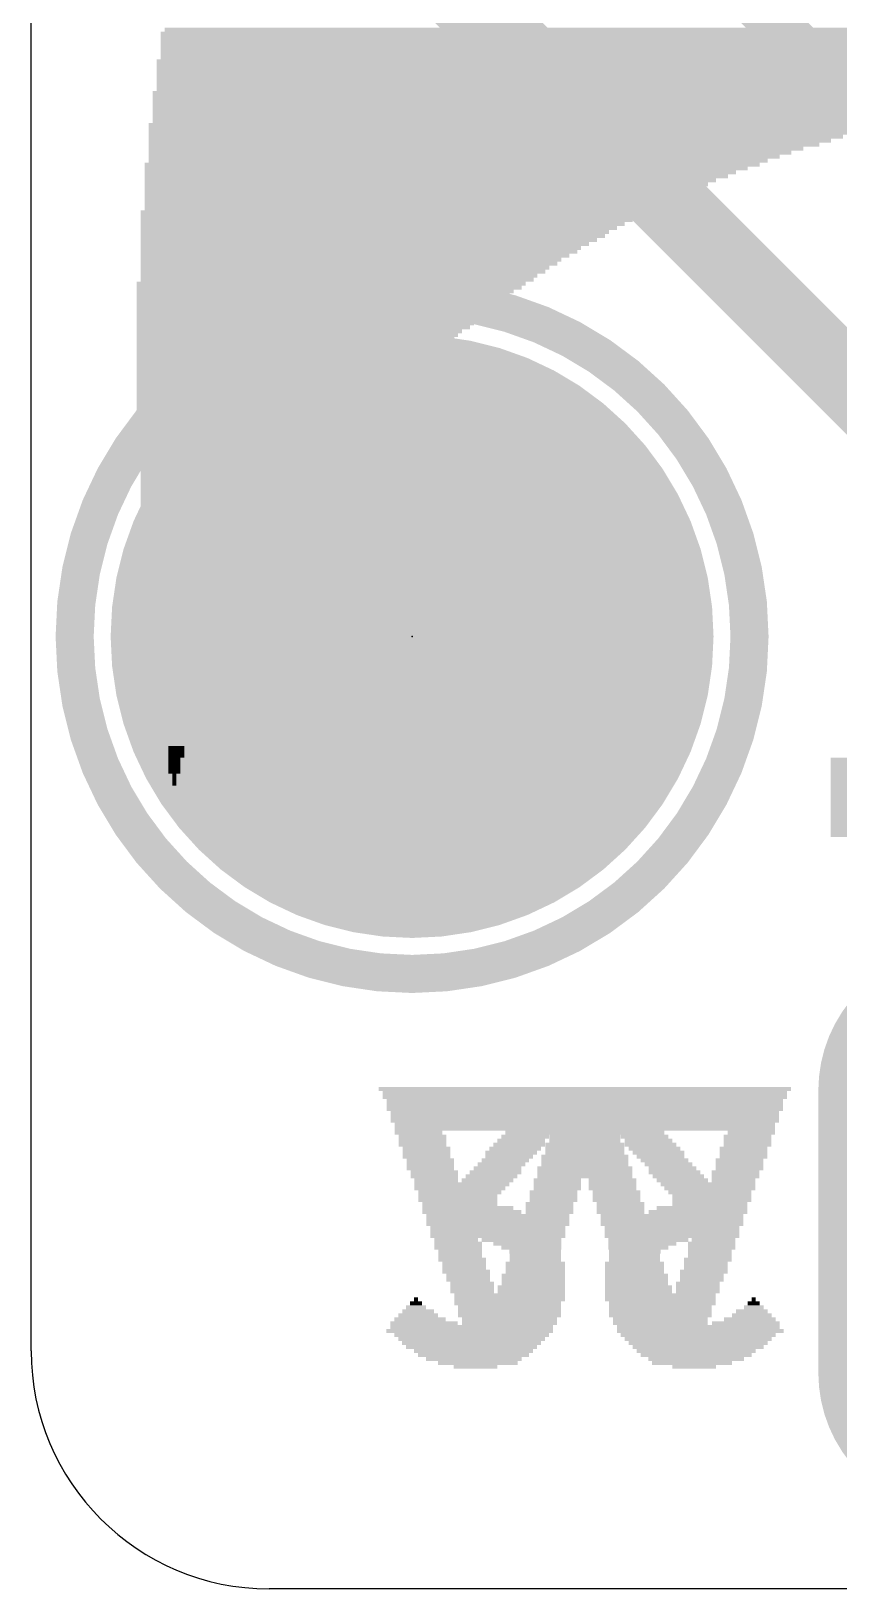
# Model space of a CAD drawing. Extents: x -28.6 to 28.6, y -39.6 to 14.1.
# Drawn here: x -28.45 to -24.14, y -15.88 to -7.57 of the extents above; entities that cross this region are included whole.
import ezdxf

# ---------------------------------------------------------------- set-up
doc = ezdxf.new("R2010")
doc.units = 0
for name, color, linetype in [('1', 12, 'CONTINUOUS'), ('16', 132, 'CONTINUOUS'), ('17', 110, 'CONTINUOUS'), ('20', 53, 'CONTINUOUS'), ('200', 40, 'CONTINUOUS'), ('201', 6, 'CONTINUOUS'), ('21', 40, 'CONTINUOUS'), ('23', 40, 'CONTINUOUS')]:
    doc.layers.add(name, color=color, linetype=linetype)

# ---------------------------------------------------------------- blocks, each defined once
blk = doc.blocks.new('LONGP100')
at = {"const_width": 1}
blk.add_lwpolyline([(-0.5, 0), (0.5, 0)], dxfattribs=at)
at = {"const_width": 0.5}
for points in [[(-0.5, 0.25, 1), (-0.5, -0.25)], [(0.5, -0.25, 1), (0.5, 0.25)]]:
    blk.add_lwpolyline(points, format="xyb", dxfattribs=at)
blk = doc.blocks.new('RECT')
blk.add_solid([(-0.5, -0.5), (0.5, -0.5), (-0.5, 0.5), (0.5, 0.5)])
blk = doc.blocks.new('ROUNDP')
at = {"const_width": 0.5}
blk.add_lwpolyline([(0, -0.25, 1), (0, 0.25, 1), (0, -0.25)], format="xyb", dxfattribs=at)

msp = doc.modelspace()

# ---------------------------------------------------------------- linework, layer by layer
at = {"layer": '1', "const_width": 0.4064}
msp.add_lwpolyline([(-23.495, -10.033), (-26.416, -7.112)], dxfattribs=at)
at = {"layer": '16'}
for points, const_width in [([(-26.416, -7.112), (-20.955, -12.573)], 0.4064), ([(-24.765, -7.239), (-21.59, -10.414)], 0.254)]:
    msp.add_lwpolyline(points, dxfattribs=dict(at, const_width=const_width))
at = {"layer": '20'}
for p, q in [((-28.448, -14.605), (-28.448, 12.7)), ((-20.32, -15.875), (-27.178, -15.875))]:
    msp.add_line(p, q, dxfattribs=at)
msp.add_arc((-27.178, -14.605), 1.27, 180, 270, dxfattribs=at)
at = {"layer": '21', "const_width": 0.2032}
msp.add_lwpolyline([(-26.416, -12.595, 1), (-26.416, -8.995, 1), (-26.416, -12.595)], format="xyb", dxfattribs=at)
at = {"layer": '23'}
msp.add_point((-26.416, -10.795), dxfattribs=at)

# ---------------------------------------------------------------- block references
at = {"layer": '17', "xscale": 3.216, "yscale": 3.216}
msp.add_blockref('ROUNDP', (-26.416, -10.795), dxfattribs=at)
msp.add_blockref('ROUNDP', (-26.416, -10.795), dxfattribs=at)
at = {"layer": '17', "xscale": 1.508, "yscale": 1.508, "rotation": 90}
msp.add_blockref('LONGP100', (-23.495, -13.97), dxfattribs=at)
msp.add_blockref('LONGP100', (-23.495, -13.97), dxfattribs=at)
at = {"layer": '200', "yscale": 0.0212}
for p, xscale in [((-23.5164, -11.4523), 1.3334), ((-23.5164, -11.4735), 1.3334), ((-23.5164, -11.4946), 1.3334), ((-23.5164, -11.5158), 1.3334), ((-23.5164, -11.537), 1.3334), ((-23.5164, -11.5581), 1.3334), ((-23.5164, -11.5793), 1.3334), ((-23.5164, -11.6005), 1.3334), ((-23.5164, -11.6216), 1.3334), ((-23.5164, -11.6428), 1.3334), ((-23.5164, -11.6639), 1.3334), ((-23.5164, -11.6851), 1.3334), ((-23.5164, -11.7063), 1.3334), ((-23.5164, -11.7274), 1.3334), ((-23.5164, -11.7486), 1.3334), ((-23.5164, -11.7698), 1.3334), ((-23.5164, -11.7909), 1.3334), ((-23.5164, -11.8121), 1.3334), ((-23.5164, -11.8333), 1.3334), ((-23.5164, -11.8544), 1.3334), ((-25.9293, -13.2091), 1.0795), ((-24.5323, -13.2091), 0.2752), ((-25.9293, -13.2302), 1.0795), ((-25.9187, -13.2514), 1.1006), ((-25.9187, -13.2726), 1.1006), ((-25.9187, -13.2937), 1.1006), ((-24.5641, -13.2726), 0.254), ((-24.5641, -13.2937), 0.254), ((-24.5429, -13.2302), 0.254), ((-24.5429, -13.2514), 0.254), ((-25.9081, -13.3149), 1.1218), ((-26.0457, -13.3361), 0.8466), ((-26.0457, -13.3572), 0.8466), ((-26.0457, -13.3784), 0.8466), ((-25.4742, -13.3361), 0.254), ((-25.4742, -13.3572), 0.254), ((-25.4636, -13.3784), 0.2752), ((-24.5852, -13.3361), 0.254), ((-24.5852, -13.3572), 0.254), ((-24.5852, -13.3784), 0.254), ((-24.5641, -13.3149), 0.254), ((-26.0457, -13.3995), 0.8466), ((-26.0563, -13.4207), 0.8255), ((-25.8129, -13.463), 0.254), ((-25.7917, -13.4419), 0.254), ((-25.4425, -13.4419), 0.2752), ((-25.453, -13.3995), 0.254), ((-25.453, -13.4207), 0.254), ((-25.4319, -13.463), 0.254), ((-24.6276, -13.463), 0.254), ((-24.6064, -13.3995), 0.254), ((-24.6064, -13.4207), 0.254), ((-24.6064, -13.4419), 0.254), ((-25.8869, -13.5477), 0.2752), ((-25.8658, -13.5265), 0.2752), ((-25.8446, -13.5054), 0.2752), ((-25.834, -13.4842), 0.254), ((-25.4319, -13.4842), 0.254), ((-25.4213, -13.5054), 0.2752), ((-25.4107, -13.5265), 0.254), ((-25.4107, -13.5477), 0.254), ((-24.6487, -13.5265), 0.254), ((-24.6487, -13.5477), 0.254), ((-24.6276, -13.4842), 0.254), ((-24.6276, -13.5054), 0.254), ((-25.961, -13.6324), 0.254), ((-25.9398, -13.6112), 0.254), ((-25.9187, -13.59), 0.254), ((-25.8975, -13.5689), 0.254), ((-25.4001, -13.5689), 0.2752), ((-25.3895, -13.59), 0.254), ((-25.3895, -13.6112), 0.254), ((-25.3684, -13.6324), 0.254), ((-24.6699, -13.59), 0.254), ((-24.6699, -13.6112), 0.254), ((-24.6699, -13.6324), 0.254), ((-24.6487, -13.5689), 0.254), ((-26.0139, -13.6959), 0.2752), ((-26.0245, -13.717), 0.254), ((-25.9928, -13.6747), 0.2752), ((-25.9716, -13.6535), 0.2752), ((-25.3684, -13.6535), 0.254), ((-25.3684, -13.6747), 0.254), ((-25.3472, -13.6959), 0.254), ((-25.3472, -13.717), 0.254), ((-24.7122, -13.717), 0.254), ((-24.6911, -13.6535), 0.254), ((-24.6911, -13.6747), 0.254), ((-24.7016, -13.6959), 0.2328), ((-26.0986, -13.8017), 0.2752), ((-26.088, -13.7805), 0.254), ((-26.0668, -13.7594), 0.254), ((-26.0457, -13.7382), 0.254), ((-25.3472, -13.7382), 0.254), ((-25.326, -13.7594), 0.254), ((-25.326, -13.7805), 0.254), ((-25.326, -13.8017), 0.254), ((-24.7334, -13.7805), 0.254), ((-24.7334, -13.8017), 0.254), ((-24.7122, -13.7382), 0.254), ((-24.7228, -13.7594), 0.2328), ((-26.0774, -13.844), 0.4022), ((-26.0563, -13.8652), 0.4445), ((-26.0351, -13.8864), 0.4868), ((-26.1092, -13.8229), 0.2963), ((-25.3049, -13.8229), 0.254), ((-25.3049, -13.844), 0.254), ((-25.3049, -13.8652), 0.254), ((-25.2837, -13.8864), 0.254), ((-24.7546, -13.844), 0.254), ((-24.7546, -13.8652), 0.254), ((-24.7651, -13.8864), 0.2328), ((-24.744, -13.8229), 0.2328), ((-26.0033, -13.9075), 0.508), ((-25.9928, -13.9287), 0.5291), ((-25.9822, -13.9499), 0.5503), ((-25.2837, -13.9075), 0.254), ((-25.2837, -13.9287), 0.254), ((-25.2625, -13.9499), 0.254), ((-24.7757, -13.9075), 0.254), ((-24.7757, -13.9287), 0.254), ((-24.7863, -13.9499), 0.2328), ((-25.9716, -13.971), 0.5715), ((-25.9504, -13.9922), 0.5715), ((-25.8552, -14.0134), 0.381), ((-25.8129, -14.0345), 0.3387), ((-25.2625, -13.971), 0.254), ((-25.2625, -13.9922), 0.254), ((-25.2414, -14.0134), 0.254), ((-25.2414, -14.0345), 0.254), ((-24.8181, -14.0345), 0.254), ((-24.7969, -13.971), 0.254), ((-24.7969, -13.9922), 0.254), ((-24.8075, -14.0134), 0.2328), ((-25.7917, -14.0557), 0.2963), ((-25.7599, -14.0769), 0.2752), ((-25.7494, -14.098), 0.254), ((-25.7388, -14.1192), 0.2328), ((-25.2414, -14.0557), 0.254), ((-25.2202, -14.0769), 0.254), ((-25.2202, -14.098), 0.254), ((-25.2096, -14.1192), 0.2328), ((-24.8392, -14.1192), 0.254), ((-24.8181, -14.0557), 0.254), ((-24.8286, -14.0769), 0.2328), ((-24.8286, -14.098), 0.2328), ((-25.7282, -14.1404), 0.254), ((-25.7282, -14.1615), 0.254), ((-25.7176, -14.1827), 0.2328), ((-25.7176, -14.2039), 0.2328), ((-25.199, -14.1404), 0.254), ((-25.199, -14.1615), 0.254), ((-25.1885, -14.1827), 0.2328), ((-25.1779, -14.2039), 0.254), ((-24.8604, -14.1827), 0.254), ((-24.871, -14.2039), 0.2328), ((-24.8498, -14.1404), 0.2328), ((-24.8498, -14.1615), 0.2328), ((-25.7176, -14.225), 0.2328), ((-25.7176, -14.2462), 0.2328), ((-25.7176, -14.2673), 0.2328), ((-25.7176, -14.2885), 0.2328), ((-25.1779, -14.225), 0.254), ((-25.1673, -14.2462), 0.2328), ((-25.1567, -14.2673), 0.254), ((-25.1567, -14.2885), 0.254), ((-24.8921, -14.2462), 0.2328), ((-24.8921, -14.2673), 0.2328), ((-24.8921, -14.2885), 0.2328), ((-24.871, -14.225), 0.2328), ((-26.3949, -14.3732), 0.1058), ((-26.3949, -14.352), 0.0635), ((-26.3949, -14.3308), 0.0212), ((-25.7494, -14.3732), 0.254), ((-25.7282, -14.3308), 0.254), ((-25.7388, -14.352), 0.2328), ((-25.7176, -14.3097), 0.2328), ((-25.0297, -14.3097), 0.4656), ((-25.0297, -14.3308), 0.4656), ((-25.0297, -14.352), 0.4656), ((-25.0297, -14.3732), 0.4233), ((-26.3526, -14.4578), 0.3598), ((-26.3738, -14.4367), 0.2752), ((-26.3843, -14.4155), 0.2117), ((-26.3843, -14.3943), 0.1693), ((-25.8234, -14.4578), 0.3598), ((-25.7917, -14.4367), 0.2963), ((-25.7705, -14.4155), 0.2963), ((-25.7599, -14.3943), 0.2752), ((-25.0297, -14.3943), 0.4233), ((-25.0297, -14.4155), 0.4233), ((-25.0297, -14.4367), 0.381), ((-25.0297, -14.4578), 0.381), ((-26.1092, -14.5002), 0.889), ((-26.0986, -14.479), 0.8678), ((-26.0986, -14.5213), 0.8255), ((-26.0986, -14.5425), 0.7831), ((-25.0297, -14.479), 0.381), ((-25.0297, -14.5002), 0.3387), ((-25.0297, -14.5213), 0.3387), ((-25.0297, -14.5425), 0.3387), ((-26.0986, -14.5637), 0.7408), ((-26.0986, -14.5848), 0.6985), ((-26.088, -14.606), 0.635), ((-26.088, -14.6272), 0.5926), ((-25.0297, -14.5637), 0.2963), ((-25.0297, -14.5848), 0.2963), ((-25.0297, -14.606), 0.2963), ((-25.0297, -14.6272), 0.254), ((-26.088, -14.6483), 0.508), ((-26.088, -14.6695), 0.381), ((-26.0774, -14.6907), 0.2328), ((-25.0297, -14.6483), 0.254), ((-25.0191, -14.6695), 0.2328)]:
    msp.add_blockref('RECT', p, dxfattribs=dict(at, xscale=xscale))
at = {"layer": '201', "yscale": 0.0212, "rotation": 180}
for p, xscale in [((0.0117, -7.5578), 55.4968), ((0.0117, -7.5789), 55.5391), ((0.0117, -7.6001), 55.5391), ((0.0117, -7.6213), 55.5391), ((0.0117, -7.6424), 55.5391), ((-20.7414, -7.7271), 14.0753), ((-20.5615, -7.6848), 14.3928), ((-20.6567, -7.7059), 14.2023), ((-20.4239, -7.6636), 14.6679), ((-20.7943, -7.7483), 13.9694), ((-20.8578, -7.7694), 13.8424), ((-20.9001, -7.7906), 13.7578), ((-20.953, -7.8118), 13.652), ((-21.1223, -7.8964), 13.3556), ((-20.9954, -7.8329), 13.5673), ((-21.0377, -7.8541), 13.4826), ((-21.0694, -7.8753), 13.4191), ((-25.4084, -7.9388), 4.7835), ((-25.5989, -7.9811), 4.4025), ((-21.1541, -7.9176), 13.2921), ((-25.5248, -7.9599), 4.5507), ((-25.8423, -8.0658), 3.958), ((-25.7788, -8.0446), 4.0427), ((-25.673, -8.0023), 4.2543), ((-25.7259, -8.0234), 4.1485), ((-26.0011, -8.1504), 3.6405), ((-25.8847, -8.0869), 3.8733), ((-25.927, -8.1081), 3.7887), ((-25.9693, -8.1293), 3.704), ((-26.0752, -8.1928), 3.4924), ((-26.1387, -8.2351), 3.3654), ((-26.0328, -8.1716), 3.577), ((-26.1069, -8.2139), 3.4289), ((-26.2021, -8.2774), 3.2807), ((-26.2339, -8.2986), 3.2172), ((-26.1704, -8.2563), 3.3019), ((-26.2868, -8.3409), 3.1114), ((-26.3186, -8.3621), 3.0479), ((-26.2656, -8.3198), 3.1537), ((-26.3397, -8.3832), 3.0055), ((-26.3609, -8.4044), 2.9632), ((-26.3926, -8.4256), 2.8997), ((-26.4138, -8.4467), 2.8574), ((-26.435, -8.4679), 2.8151), ((-26.509, -8.5314), 2.7092), ((-26.5302, -8.5526), 2.6669), ((-26.4773, -8.5102), 2.7304), ((-26.4561, -8.4891), 2.7727), ((-26.5514, -8.5737), 2.6246), ((-26.6149, -8.6372), 2.4976), ((-26.5725, -8.5949), 2.5822), ((-26.5937, -8.6161), 2.5399), ((-26.6255, -8.6584), 2.4764), ((-26.689, -8.7219), 2.3494), ((-26.6466, -8.6796), 2.4341), ((-26.6678, -8.7007), 2.3917), ((-26.7419, -8.7854), 2.2436), ((-26.7525, -8.8066), 2.2224), ((-26.6995, -8.7431), 2.3282), ((-26.7207, -8.7642), 2.2859), ((-26.8054, -8.8701), 2.1166), ((-26.816, -8.8912), 2.0954), ((-26.7736, -8.8277), 2.1801), ((-26.7842, -8.8489), 2.1589), ((-26.8477, -8.9124), 2.0743), ((-26.8583, -8.9336), 2.0531), ((-26.8795, -8.9547), 2.0108), ((-26.89, -8.9759), 1.9896), ((-26.9218, -9.0182), 1.9261), ((-26.9324, -9.0394), 1.9049), ((-26.9006, -8.9971), 1.9684), ((-26.9429, -9.0606), 1.8838), ((-26.9747, -9.1029), 1.8203), ((-26.9853, -9.1241), 1.7991), ((-26.9959, -9.1452), 1.7779), ((-26.9641, -9.0817), 1.8414), ((-27.0382, -9.2087), 1.6933), ((-27.0488, -9.2299), 1.6721), ((-27.017, -9.1664), 1.7356), ((-27.0276, -9.1875), 1.7144), ((-27.0594, -9.251), 1.6509), ((-27.1017, -9.3145), 1.5663), ((-27.0805, -9.2722), 1.6086), ((-27.0911, -9.2934), 1.5874), ((-27.1123, -9.3357), 1.5451), ((-27.1229, -9.3569), 1.5239), ((-27.1334, -9.378), 1.5028), ((-27.144, -9.3992), 1.4816), ((-27.1652, -9.4415), 1.4393), ((-27.1758, -9.4627), 1.4181), ((-27.1546, -9.4204), 1.4604), ((-27.1864, -9.4839), 1.3969), ((-27.1969, -9.505), 1.3758), ((-27.2075, -9.5262), 1.3546), ((-27.2181, -9.5474), 1.3334), ((-27.2287, -9.5685), 1.3123), ((-27.2393, -9.5897), 1.2911), ((-27.2499, -9.6109), 1.27), ((-27.2604, -9.632), 1.2488), ((-27.2816, -9.6744), 1.2065), ((-27.2922, -9.6955), 1.1853), ((-27.3028, -9.7167), 1.1641), ((-27.271, -9.6532), 1.2276), ((-27.3133, -9.7379), 1.143), ((-27.3133, -9.759), 1.143), ((-27.3239, -9.7802), 1.1218), ((-27.3345, -9.8014), 1.1006), ((-27.3451, -9.8225), 1.0795), ((-27.3557, -9.8649), 1.016), ((-27.3557, -9.886), 1.016), ((-27.3451, -9.8437), 1.0371), ((-27.3663, -9.9072), 0.9948), ((-27.3768, -9.9284), 0.9736), ((-27.3874, -9.9495), 0.9525), ((-27.398, -9.9707), 0.9313), ((-27.4192, -10.0342), 0.889), ((-27.4298, -10.0553), 0.8678), ((-27.398, -9.9919), 0.9313), ((-27.4086, -10.013), 0.9101), ((-27.4298, -10.0765), 0.8678), ((-27.4403, -10.0977), 0.8466), ((-27.4509, -10.1188), 0.8255), ((-27.4509, -10.14), 0.8255), ((-27.4827, -10.2247), 0.762), ((-27.4615, -10.1612), 0.8043), ((-27.4721, -10.1823), 0.7831), ((-27.4721, -10.2035), 0.7831), ((-27.4933, -10.2882), 0.6985), ((-27.4827, -10.2458), 0.7196), ((-27.4827, -10.267), 0.7196), ((-27.5038, -10.3093), 0.6773), ((-27.525, -10.394), 0.635), ((-27.5038, -10.3305), 0.6773), ((-27.5144, -10.3517), 0.6561), ((-27.5144, -10.3728), 0.6561), ((-27.5356, -10.4152), 0.6138), ((-27.5356, -10.4363), 0.6138), ((-27.5462, -10.4575), 0.5926), ((-27.5462, -10.4787), 0.5926), ((-27.5568, -10.4998), 0.5715), ((-27.5462, -10.521), 0.5503), ((-27.5568, -10.5422), 0.5291), ((-27.5568, -10.5633), 0.5291), ((-27.5673, -10.5845), 0.508), ((-27.5779, -10.6057), 0.4868), ((-27.5779, -10.6268), 0.4868), ((-27.5885, -10.648), 0.4657), ((-27.5885, -10.6692), 0.4657), ((-27.5991, -10.6903), 0.4445), ((-27.5991, -10.7115), 0.4445), ((-27.5991, -10.7538), 0.4022), ((-27.5991, -10.775), 0.4022), ((-27.6097, -10.7962), 0.381), ((-27.5885, -10.7327), 0.4233), ((-27.6097, -10.8173), 0.381), ((-27.6203, -10.8385), 0.3598), ((-27.6203, -10.8597), 0.3598), ((-27.6308, -10.8808), 0.3387), ((-27.6308, -10.902), 0.3387), ((-27.6203, -10.9231), 0.3175), ((-27.6308, -10.9443), 0.2963), ((-27.6308, -10.9655), 0.2963), ((-27.6414, -10.9866), 0.2752), ((-27.6414, -11.0078), 0.2752), ((-27.6414, -11.029), 0.2752), ((-27.652, -11.0501), 0.254), ((-27.652, -11.0713), 0.254), ((-27.652, -11.1136), 0.2117), ((-27.652, -11.1348), 0.2117), ((-27.6414, -11.0925), 0.2328), ((-27.6626, -11.156), 0.1905), ((-27.6626, -11.1771), 0.1905), ((-27.6626, -11.1983), 0.1905), ((-27.6732, -11.2195), 0.1693), ((-27.6732, -11.2406), 0.1693), ((-27.6626, -11.2618), 0.1482), ((-27.6626, -11.283), 0.1482), ((-27.6732, -11.3041), 0.127), ((-27.6732, -11.3253), 0.127), ((-27.6732, -11.3465), 0.127), ((-27.6838, -11.3676), 0.1058), ((-27.6732, -11.3888), 0.0847), ((-27.6732, -11.41), 0.0847), ((-27.6732, -11.4311), 0.0847), ((-27.6837, -11.4523), 0.0635), ((-27.6837, -11.4735), 0.0635), ((-27.6837, -11.4946), 0.0635), ((-27.6837, -11.5158), 0.0635), ((-27.6837, -11.537), 0.0212), ((-27.6837, -11.5581), 0.0212), ((-27.6837, -11.5793), 0.0212), ((-26.4561, -13.2091), 0.2752), ((-25.0592, -13.2091), 1.0795), ((-26.4456, -13.2302), 0.254), ((-26.4456, -13.2514), 0.254), ((-26.4244, -13.2726), 0.254), ((-26.4244, -13.2937), 0.254), ((-25.0698, -13.2514), 1.1006), ((-25.0698, -13.2726), 1.1006), ((-25.0698, -13.2937), 1.1006), ((-25.0592, -13.2302), 1.0795), ((-26.4244, -13.3149), 0.254), ((-26.4032, -13.3361), 0.254), ((-26.4032, -13.3572), 0.254), ((-26.4032, -13.3784), 0.254), ((-25.5248, -13.3784), 0.2752), ((-25.0804, -13.3149), 1.1218), ((-25.5143, -13.3361), 0.254), ((-25.5143, -13.3572), 0.254), ((-24.9428, -13.3361), 0.8466), ((-24.9428, -13.3572), 0.8466), ((-24.9428, -13.3784), 0.8466), ((-26.3821, -13.3995), 0.254), ((-26.3821, -13.4207), 0.254), ((-26.3821, -13.4419), 0.254), ((-26.3609, -13.463), 0.254), ((-25.546, -13.4419), 0.2752), ((-25.5566, -13.463), 0.254), ((-25.5354, -13.3995), 0.254), ((-25.5354, -13.4207), 0.254), ((-24.9428, -13.3995), 0.8466), ((-24.9322, -13.4207), 0.8255), ((-25.1968, -13.4419), 0.254), ((-25.1756, -13.463), 0.254), ((-26.3609, -13.4842), 0.254), ((-26.3609, -13.5054), 0.254), ((-26.3397, -13.5265), 0.254), ((-26.3397, -13.5477), 0.254), ((-25.5672, -13.5054), 0.2752), ((-25.5778, -13.5265), 0.254), ((-25.5778, -13.5477), 0.254), ((-25.5566, -13.4842), 0.254), ((-25.1439, -13.5054), 0.2752), ((-25.1544, -13.4842), 0.254), ((-25.1227, -13.5265), 0.2752), ((-25.1015, -13.5477), 0.2752), ((-26.3397, -13.5689), 0.254), ((-26.3186, -13.59), 0.254), ((-26.3186, -13.6112), 0.254), ((-26.3186, -13.6324), 0.254), ((-25.6201, -13.6324), 0.254), ((-25.5883, -13.5689), 0.2752), ((-25.5989, -13.59), 0.254), ((-25.5989, -13.6112), 0.254), ((-25.0909, -13.5689), 0.254), ((-25.0698, -13.59), 0.254), ((-25.0486, -13.6112), 0.254), ((-25.0274, -13.6324), 0.254), ((-26.2974, -13.6535), 0.254), ((-26.2974, -13.6747), 0.254), ((-26.2868, -13.6959), 0.2328), ((-26.2762, -13.717), 0.254), ((-25.6413, -13.6959), 0.254), ((-25.6413, -13.717), 0.254), ((-25.6201, -13.6535), 0.254), ((-25.6201, -13.6747), 0.254), ((-25.0169, -13.6535), 0.2752), ((-24.9957, -13.6747), 0.2752), ((-24.9745, -13.6959), 0.2752), ((-24.9639, -13.717), 0.254), ((-26.2762, -13.7382), 0.254), ((-26.2551, -13.7805), 0.254), ((-26.2551, -13.8017), 0.254), ((-26.2656, -13.7594), 0.2328), ((-25.6624, -13.7594), 0.254), ((-25.6624, -13.7805), 0.254), ((-25.6624, -13.8017), 0.254), ((-25.6413, -13.7382), 0.254), ((-24.9428, -13.7382), 0.254), ((-24.9216, -13.7594), 0.254), ((-24.9005, -13.7805), 0.254), ((-24.8899, -13.8017), 0.2752), ((-26.2445, -13.8229), 0.2328), ((-26.2339, -13.844), 0.254), ((-26.2339, -13.8652), 0.254), ((-26.2233, -13.8864), 0.2328), ((-25.7047, -13.8864), 0.254), ((-25.6836, -13.8229), 0.254), ((-25.6836, -13.844), 0.254), ((-25.6836, -13.8652), 0.254), ((-24.9534, -13.8864), 0.4868), ((-24.9322, -13.8652), 0.4445), ((-24.911, -13.844), 0.4022), ((-24.8793, -13.8229), 0.2963), ((-26.2127, -13.9075), 0.254), ((-26.2127, -13.9287), 0.254), ((-26.2021, -13.9499), 0.2328), ((-25.7259, -13.9499), 0.254), ((-25.7047, -13.9075), 0.254), ((-25.7047, -13.9287), 0.254), ((-25.0063, -13.9499), 0.5503), ((-24.9957, -13.9287), 0.5291), ((-24.9851, -13.9075), 0.508), ((-26.1916, -13.971), 0.254), ((-26.1916, -13.9922), 0.254), ((-26.181, -14.0134), 0.2328), ((-26.1704, -14.0345), 0.254), ((-25.7471, -14.0134), 0.254), ((-25.7471, -14.0345), 0.254), ((-25.7259, -13.971), 0.254), ((-25.7259, -13.9922), 0.254), ((-25.1756, -14.0345), 0.3387), ((-25.038, -13.9922), 0.5715), ((-25.1333, -14.0134), 0.381), ((-25.0169, -13.971), 0.5715), ((-26.1704, -14.0557), 0.254), ((-26.1598, -14.0769), 0.2328), ((-26.1598, -14.098), 0.2328), ((-26.1492, -14.1192), 0.254), ((-25.7682, -14.0769), 0.254), ((-25.7682, -14.098), 0.254), ((-25.7788, -14.1192), 0.2328), ((-25.7471, -14.0557), 0.254), ((-25.2285, -14.0769), 0.2752), ((-25.2391, -14.098), 0.254), ((-25.2497, -14.1192), 0.2328), ((-25.1968, -14.0557), 0.2963), ((-26.1281, -14.1827), 0.254), ((-26.1386, -14.1404), 0.2328), ((-26.1386, -14.1615), 0.2328), ((-26.1175, -14.2039), 0.2328), ((-25.8106, -14.2039), 0.254), ((-25.7894, -14.1404), 0.254), ((-25.7894, -14.1615), 0.254), ((-25.8, -14.1827), 0.2328), ((-25.2603, -14.1404), 0.254), ((-25.2603, -14.1615), 0.254), ((-25.2708, -14.1827), 0.2328), ((-25.2708, -14.2039), 0.2328), ((-26.1175, -14.225), 0.2328), ((-26.0963, -14.2462), 0.2328), ((-26.0963, -14.2673), 0.2328), ((-26.0963, -14.2885), 0.2328), ((-25.8317, -14.2673), 0.254), ((-25.8317, -14.2885), 0.254), ((-25.8106, -14.225), 0.254), ((-25.8212, -14.2462), 0.2328), ((-25.2708, -14.225), 0.2328), ((-25.2708, -14.2462), 0.2328), ((-25.2708, -14.2673), 0.2328), ((-25.2708, -14.2885), 0.2328), ((-25.9587, -14.3097), 0.4657), ((-25.9587, -14.3308), 0.4657), ((-25.9587, -14.352), 0.4657), ((-25.9587, -14.3732), 0.4233), ((-25.2603, -14.3308), 0.254), ((-25.2708, -14.3097), 0.2328), ((-25.2497, -14.352), 0.2328), ((-25.2391, -14.3732), 0.254), ((-24.5935, -14.3732), 0.1058), ((-24.5935, -14.352), 0.0635), ((-24.5935, -14.3308), 0.0212), ((-25.9587, -14.3943), 0.4233), ((-25.9587, -14.4155), 0.4233), ((-25.9587, -14.4367), 0.381), ((-25.9587, -14.4578), 0.381), ((-25.2285, -14.3943), 0.2752), ((-25.2179, -14.4155), 0.2963), ((-25.1968, -14.4367), 0.2963), ((-25.165, -14.4578), 0.3598), ((-24.6359, -14.4578), 0.3598), ((-24.6147, -14.4367), 0.2752), ((-24.6041, -14.4155), 0.2117), ((-24.6041, -14.3943), 0.1693), ((-25.9587, -14.479), 0.381), ((-25.9587, -14.5002), 0.3387), ((-25.9587, -14.5213), 0.3387), ((-25.9587, -14.5425), 0.3387), ((-24.8899, -14.479), 0.8678), ((-24.8793, -14.5002), 0.889), ((-24.8899, -14.5213), 0.8255), ((-24.8899, -14.5425), 0.7831), ((-25.9587, -14.5637), 0.2963), ((-25.9587, -14.5848), 0.2963), ((-25.9587, -14.606), 0.2963), ((-25.9587, -14.6272), 0.254), ((-24.8899, -14.5637), 0.7408), ((-24.8899, -14.5848), 0.6985), ((-24.9004, -14.606), 0.635), ((-24.9004, -14.6272), 0.5926), ((-25.9587, -14.6483), 0.254), ((-25.9693, -14.6695), 0.2328), ((-24.9004, -14.6483), 0.508), ((-24.9005, -14.6695), 0.381), ((-24.911, -14.6907), 0.2328)]:
    msp.add_blockref('RECT', p, dxfattribs=dict(at, xscale=xscale))

doc.saveas('drawing.dxf')
